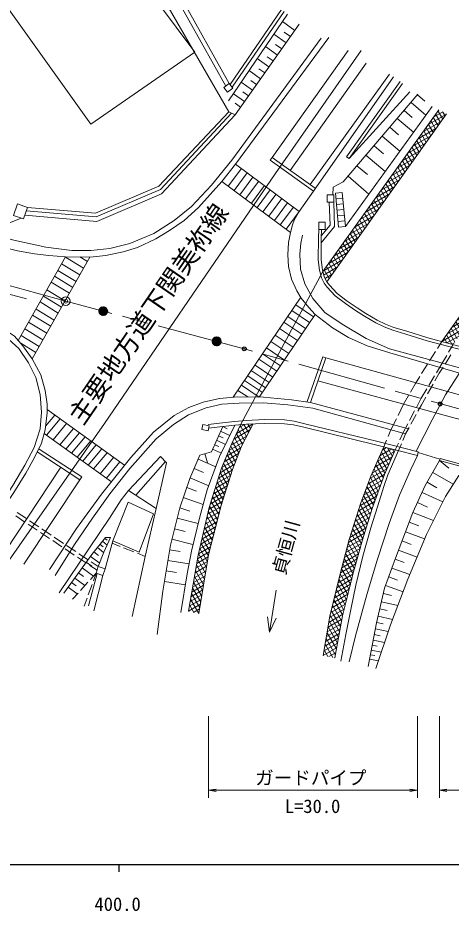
# Model space of a CAD drawing. Units: millimetres at full size, sheet at 1:1000; details may follow other scales. Extents: x 40000 to 680000, y 20000 to 380000.
# Drawn here: x 454397 to 512804, y 198715 to 319075 of the extents above; entities that cross this region are included whole.
import ezdxf
from ezdxf.enums import TextEntityAlignment as Align

# ---------------------------------------------------------------- set-up
doc = ezdxf.new("R2010")
doc.units = ezdxf.units.MM
doc.header["$LTSCALE"] = 1000
doc.header["$PDMODE"] = 32
doc.header["$PDSIZE"] = 500
doc.linetypes.add('CHAIN', pattern=[18.5, 12, -1.5, 3.5, -1.5])
for name, color, linetype, lineweight in [('M-BGD', 7, 'Continuous', 13), ('M-BMK', 2, 'CHAIN', 13), ('M-BMK-SRVR', 3, 'Continuous', 13), ('M-STR-HTXT', 7, 'Continuous', 13), ('M-STR-STR1', 1, 'Continuous', 13), ('M-TTL-BAND', 7, 'Continuous', 25)]:
    doc.layers.add(name, color=color, linetype=linetype, lineweight=lineweight)
doc.layers.add('M-BGD-HTXT', color=7, linetype='Continuous')
doc.layers.add('M-OTRS', color=6, linetype='Continuous')
doc.styles.add('ＭＳ ゴシック', font='')
doc.styles.get('ＭＳ ゴシック').set_extended_font_data('MS Gothic')

# ---------------------------------------------------------------- blocks, each defined once
blk = doc.blocks.new('open_arrow')
at = {"color": 0, "linetype": 'Continuous', "lineweight": -2}
blk.add_lwpolyline([(7.5, 1.25), (0, 0), (7.5, -1.25)], dxfattribs=at)

msp = doc.modelspace()

# ---------------------------------------------------------------- hatches: boundary and pattern name
at = {"layer": 'M-BGD'}
h = msp.add_hatch(dxfattribs=at)
h.set_pattern_fill('USER', color=256, style=0, pattern_type=2)
h.set_pattern_definition([(30, (496034, 283522), (-250, 433.013), []), (120, (496034, 283522), (-433.013, -250), [])])
h.paths.add_polyline_path([(496034, 283522), (512179, 306137), (511162, 306663), (495516, 284897)])
h = msp.add_hatch(dxfattribs=at)
h.set_pattern_fill('USER', color=256, style=0, pattern_type=2)
h.set_pattern_definition([(30, (511538, 275458), (-250, 433.013), []), (120, (511538, 275458), (-433.013, -250), [])])
h.paths.add_polyline_path([(511538, 275458), (516772, 282810), (526552, 297532), (528164, 297181), (513088, 275044)])
h = msp.add_hatch(dxfattribs=at)
h.set_pattern_fill('USER', color=256, style=0, pattern_type=2)
h.set_pattern_definition([(30, (478794, 238799), (-250, 433.013), []), (120, (478794, 238799), (-433.013, -250), [])])
h.paths.add_polyline_path([(478794, 238799), (480102, 246721), (481785, 253381), (483327, 258241), (484589, 261466), (486103, 264380), (484393, 264257), (483257, 261723), (481855, 258405), (480196, 253123), (478700, 246697), (477392, 239126)])
h = msp.add_hatch(dxfattribs=at)
h.set_pattern_fill('USER', color=256, style=0, pattern_type=2)
h.set_pattern_definition([(30, (495552, 233144), (-250, 433.013), []), (120, (495552, 233144), (-433.013, -250), [])])
h.paths.add_polyline_path([(495552, 233144), (496456, 238441), (497811, 244002), (499058, 248800), (500616, 253739), (501791, 256832), (503093, 259877), (503717, 261267), (505279, 260874), (503805, 257563), (502154, 252952), (500861, 248746), (499646, 244415), (498166, 238526), (497106, 232856)])

# ---------------------------------------------------------------- linework, layer by layer
for p, q in [((463661, 339669), (482821, 306429)), ((465253, 340572), (482417, 309864)), ((482899, 310232), (465989, 340572)), ((483003, 310096), (489936, 320183)), ((482791, 307880), (490736, 319576)), ((490310, 319950), (483281, 309732)), ((483689, 306024), (492313, 318209)), ((491736, 317392), (490059, 318579)), ((490549, 315716), (488905, 316880)), ((491142, 316554), (490304, 317147)), ((489967, 314894), (489145, 315476)), ((489385, 314071), (487772, 315213)), ((488244, 312459), (486662, 313578)), ((488814, 313265), (488008, 313836)), ((491124, 298505), (501342, 312953)), ((487124, 310877), (485573, 311975)), ((487684, 311668), (486893, 312228)), ((486575, 310101), (485799, 310650)), ((493806, 296601), (504490, 311508)), ((505030, 311122), (494233, 295746)), ((486026, 309325), (484505, 310402)), ((498719, 300353), (505912, 310482)), ((499046, 300122), (506238, 310251)), ((484949, 307804), (483457, 308860)), ((485488, 308565), (484727, 309103)), ((508252, 308688), (509251, 307835)), ((484421, 307058), (483675, 307586)), ((498567, 290961), (510224, 307130)), ((507399, 307689), (509397, 305983)), ((483689, 306024), (482821, 306429)), ((495516, 284897), (511162, 306663)), ((512179, 306137), (496034, 283522)), ((506470, 306600), (507558, 305671)), ((505541, 305512), (507718, 303654)), ((504529, 304326), (505714, 303314)), ((503517, 303140), (505888, 301116)), ((502414, 301848), (503706, 300746)), ((494233, 295746), (488408, 299881)), ((494492, 296114), (488668, 300248)), ((501312, 300557), (503895, 298352)), ((481910, 297039), (483746, 299370)), ((484525, 298790), (482755, 296410)), ((500111, 299149), (501518, 297948)), ((485305, 298210), (483535, 295830)), ((486085, 297630), (484314, 295250)), ((498910, 297742), (501724, 295340)), ((486864, 297050), (485094, 294670)), ((487644, 296470), (485873, 294090)), ((488423, 295890), (486653, 293510)), ((489203, 295310), (487433, 292930)), ((489983, 294730), (488212, 292350)), ((490762, 294150), (488992, 291771)), ((497267, 294705), (498195, 294795)), ((497342, 293939), (498269, 294029)), ((491542, 293570), (489772, 291191)), ((492322, 292990), (490551, 290611)), ((497416, 293172), (498344, 293262)), ((497491, 292405), (498418, 292495)), ((497565, 291638), (498493, 291728)), ((460836, 286878), (454447, 275614)), ((464107, 286847), (456340, 273153)), ((463255, 285344), (460811, 286834)), ((463763, 286240), (462746, 286860)), ((462738, 284433), (460294, 285923)), ((461793, 282766), (459349, 284256)), ((462246, 283565), (459802, 285055)), ((461340, 281968), (458896, 283458)), ((460751, 280929), (458307, 282419)), ((459828, 279302), (457384, 280792)), ((460283, 280104), (457839, 281594)), ((492529, 281423), (483433, 267952)), ((459292, 278356), (456848, 279846)), ((493726, 278016), (491324, 279638)), ((494250, 278792), (491848, 280414)), ((458291, 276591), (455846, 278081)), ((458824, 277531), (456380, 279021)), ((494469, 279116), (486944, 267972)), ((492665, 276445), (490263, 278067)), ((493180, 277207), (490778, 278829)), ((457780, 275690), (455335, 277180)), ((492088, 275591), (489686, 277213)), ((457275, 274800), (454830, 276290)), ((491489, 274703), (489086, 276325)), ((456817, 273993), (454791, 275227)), ((490320, 272972), (487918, 274594)), ((490921, 273863), (488519, 275485)), ((511538, 275458), (510963, 274546)), ((512465, 274016), (513088, 275044)), ((489783, 272177), (487381, 273799)), ((493403, 267388), (495498, 273420)), ((493828, 267241), (495923, 273272)), ((495498, 273420), (495923, 273272)), ((510696, 274123), (509896, 272854)), ((511583, 272560), (512206, 273589)), ((512782, 273691), (511977, 272425)), ((488771, 270678), (486369, 272300)), ((489295, 271454), (486893, 273076)), ((509629, 272431), (508829, 271163)), ((510812, 271262), (511583, 272560)), ((487797, 269236), (485395, 270858)), ((488268, 269933), (485866, 271556)), ((509790, 269543), (510556, 270832)), ((511196, 271199), (510608, 270147)), ((511708, 272003), (511196, 271199)), ((487359, 268587), (484957, 270209)), ((494842, 270159), (520143, 263288)), ((507987, 269828), (507315, 268636)), ((508562, 270740), (507987, 269828)), ((510363, 269711), (509630, 268402)), ((485379, 267994), (484062, 268884)), ((486944, 267972), (484542, 269594)), ((508763, 267815), (509535, 269113)), ((507070, 268200), (506398, 267008)), ((508117, 266576), (508763, 267815)), ((509386, 267966), (508797, 266914)), ((458327, 266308), (468783, 258783)), ((506398, 267008), (505654, 265514)), ((507192, 264802), (507886, 266132)), ((508797, 266914), (508333, 266065)), ((458126, 264066), (459366, 265560)), ((458266, 262853), (460084, 265043)), ((505431, 265067), (504687, 263573)), ((508093, 265626), (507374, 264310)), ((459142, 262222), (460960, 264413)), ((460059, 261563), (461877, 263753)), ((482009, 263999), (482633, 263717)), ((506314, 263120), (506961, 264359)), ((507134, 263871), (506670, 263021)), ((457939, 263088), (467012, 256559)), ((460870, 260979), (462688, 263169)), ((461646, 260420), (463464, 262610)), ((481452, 262766), (482060, 262491)), ((481726, 263374), (482976, 262810)), ((504687, 263573), (504299, 262651)), ((505901, 262224), (506314, 263120)), ((506670, 263021), (506291, 262122)), ((462405, 259874), (464223, 262065)), ((463136, 259348), (464954, 261538)), ((480909, 261566), (481501, 261299)), ((481177, 262158), (482393, 261609)), ((504105, 262190), (503717, 261267)), ((505279, 260874), (505692, 261770)), ((506097, 261662), (505719, 260763)), ((457005, 260587), (462768, 256849)), ((457250, 260965), (463013, 257227)), ((463885, 258809), (465703, 260999)), ((464603, 258292), (466421, 260482)), ((479613, 260363), (479977, 259118)), ((480642, 260974), (481826, 260439)), ((508374, 260609), (508252, 260124)), ((508346, 260498), (511276, 259596)), ((465494, 257651), (467312, 259841)), ((466326, 257052), (468144, 259242)), ((474308, 259283), (470292, 254751)), ((478703, 259620), (481085, 258594)), ((511328, 259724), (511248, 259435)), ((511248, 259435), (512502, 258419)), ((452694, 247157), (460196, 258517)), ((478163, 258367), (479416, 257827)), ((510325, 257836), (513086, 256242)), ((477624, 257114), (480130, 256035)), ((509557, 256506), (510887, 255738)), ((477157, 255779), (478495, 255320)), ((476698, 254441), (479374, 253522)), ((508876, 255131), (511668, 253852)), ((476226, 253066), (477601, 252595)), ((508254, 253774), (509611, 253152)), ((454105, 251979), (455352, 251145)), ((454325, 252434), (455572, 251600)), ((475871, 251657), (478689, 250948)), ((507634, 252415), (510427, 251357)), ((455768, 250867), (457014, 250033)), ((455988, 251322), (457234, 250488)), ((507146, 251127), (508435, 250639)), ((457430, 249755), (458677, 248921)), ((457650, 250210), (458897, 249375)), ((475513, 250236), (476935, 249878)), ((506658, 249838), (509235, 248862)), ((459092, 248643), (460339, 247809)), ((459312, 249097), (460559, 248263)), ((460975, 247985), (462221, 247151)), ((465470, 248134), (465881, 247802)), ((465801, 248545), (466425, 248042)), ((466115, 248934), (466427, 248683)), ((466164, 244830), (467214, 248623)), ((468188, 247868), (467124, 248299)), ((475155, 248814), (477998, 248098)), ((506186, 248591), (507433, 248119)), ((460755, 247531), (462001, 246697)), ((462637, 246873), (463884, 246039)), ((464653, 247121), (465255, 246635)), ((465139, 247723), (465961, 247060)), ((470042, 247117), (468651, 247680)), ((471569, 246498), (470505, 246929)), ((474856, 247401), (476282, 247168)), ((505713, 247344), (508208, 246399)), ((462417, 246419), (463664, 245585)), ((463625, 245744), (464389, 245188)), ((464181, 246508), (465432, 245598)), ((464299, 245761), (465234, 245135)), ((474622, 245975), (477475, 245508)), ((505261, 246143), (506466, 245704)), ((463069, 244980), (464597, 243868)), ((464079, 245307), (465072, 244642)), ((474391, 244562), (475804, 244331)), ((504822, 244938), (507232, 244060)), ((462066, 243602), (463445, 242599)), ((462568, 244291), (463257, 243790)), ((465069, 244208), (463915, 239860)), ((464943, 244249), (464187, 243416)), ((464572, 243215), (464943, 244249)), ((464638, 239174), (465873, 243944)), ((474159, 243149), (476985, 242686)), ((504393, 243760), (505570, 243332)), ((461161, 242359), (462405, 241454)), ((461614, 242980), (462235, 242528)), ((463851, 243046), (462842, 241935)), ((463895, 241333), (464402, 242745)), ((489228, 241969), (488334, 236291)), ((503964, 242583), (506319, 241725)), ((462506, 241565), (461749, 240732)), ((463354, 239829), (463726, 240863)), ((503668, 241495), (504769, 241243)), ((503416, 240394), (505618, 239890)), ((488334, 236291), (488053, 238360)), ((502974, 238463), (504905, 238021)), ((503195, 239428), (504161, 239207)), ((488334, 236291), (489238, 238173)), ((502778, 237606), (503635, 237409)), ((502458, 235978), (503223, 235829)), ((502608, 236743), (504334, 236406)), ((502309, 235214), (503839, 234915)), ((502044, 233858), (503400, 233594)), ((502177, 234536), (502854, 234404)), ((501810, 232657), (503011, 232423)), ((501927, 233258), (502528, 233140))]:
    msp.add_line(p, q, dxfattribs=at)
for points in [[(430406, 333117), (426317, 330243), (439040, 312297), (452337, 321433), (464225, 304731), (478258, 314464), (465943, 330970), (467135, 331788), (463349, 336439)], [(450045, 290152), (453863, 289130), (458186, 288196), (461692, 287728), (464239, 287728), (466809, 288009), (469497, 288663), (472745, 290042), (475479, 291771), (477792, 293664), (480479, 296515), (483237, 299915), (495295, 316319)], [(494233, 295746), (492322, 292990), (483746, 299370), (496300, 316423)], [(453203, 246027), (466068, 264401), (477981, 281852), (489099, 298058), (500690, 314672)], [(488408, 299881), (488668, 300248), (498919, 314690)], [(496846, 295226), (496897, 296271), (498261, 296982), (508329, 308779)], [(498719, 300353), (499046, 300122), (507233, 309093)], [(455323, 292496), (465065, 291652), (473758, 295368), (483689, 306024)], [(455527, 293081), (464967, 292263), (473633, 295967), (483213, 306246)], [(482821, 306429), (473396, 296378), (464859, 292781), (455686, 293537)], [(369365, 303017), (378198, 300890), (394392, 296053), (410493, 290702), (427504, 285631), (441058, 281822), (446432, 280163), (449353, 278878), (452041, 277429), (453933, 276190), (455079, 274905), (456340, 273153), (457485, 270979), (458070, 268876), (458327, 267030), (458327, 265838), (458070, 263572), (457579, 261749), (456644, 259856), (455452, 257706), (453840, 255136), (452111, 252472), (449353, 248733)], [(454828, 292099), (450045, 290152), (444904, 291586), (436959, 293704), (430369, 295558), (425914, 296727), (420181, 298066), (415180, 299188), (411885, 299983), (407072, 301104)], [(526552, 297532), (516772, 282810), (511538, 275458)], [(452133, 288244), (454371, 287704), (456661, 287267), (458577, 287049), (460836, 286878), (464107, 286847), (466257, 287034), (468610, 287563), (470526, 288140), (473018, 289324), (474857, 290414), (476820, 291770), (478736, 293530), (481910, 297039)], [(492322, 292990), (491633, 291828), (491400, 291174), (491135, 290177), (481910, 297039)], [(495295, 288765), (497091, 290950), (496976, 294227)], [(495317, 289736), (496483, 291156), (496376, 294234)], [(422094, 290341), (427383, 288748), (440422, 285225), (450663, 282516), (455564, 281230)], [(491135, 290177), (490878, 288806), (490808, 287147), (490901, 285581), (491275, 283875), (492023, 282309), (492584, 281328), (493612, 280035), (494469, 279116), (496790, 277324), (498971, 276016), (501495, 274863), (504548, 273928), (517665, 270111), (530260, 266069), (540811, 262564), (557954, 256700)], [(494948, 290580), (494905, 289416), (494863, 286467), (495060, 285064), (495320, 284047), (495694, 283309), (496089, 282790), (497169, 281616), (498560, 280578), (499900, 279664), (501105, 278895), (502632, 277981), (503795, 277452), (504937, 276984), (506703, 276475), (509559, 275572), (515572, 273967)], [(495348, 290565), (495304, 289406), (495263, 286492), (495453, 285142), (495697, 284188), (496034, 283522), (496396, 283047), (497438, 281915), (498793, 280903), (500120, 279998), (501315, 279236), (502818, 278336), (503953, 277819), (505069, 277363), (506819, 276858), (509671, 275956), (515675, 274354)], [(517912, 270851), (504491, 274476), (501336, 275855), (498135, 277794), (495798, 279383), (494162, 281276), (493064, 283239), (492503, 285225), (492410, 287258), (492527, 288707), (492784, 289805)], [(437943, 282060), (444603, 280190), (447968, 278882), (450982, 277386), (452688, 276171), (454534, 274535), (455843, 272596), (456824, 270609), (457408, 268343), (457595, 265959), (457385, 263693), (456590, 261192), (455352, 258809), (453716, 256075), (451959, 253415), (448902, 249204)], [(495923, 273272), (522882, 265834), (524945, 264867)], [(458671, 244726), (462282, 250252), (465693, 254902), (469619, 259833), (472680, 263245), (475461, 265488), (477424, 266563), (479387, 267311), (481584, 267778), (484061, 268012), (487496, 267965), (491281, 267614), (493828, 267241), (507043, 263704)], [(459448, 243960), (462011, 248104), (464441, 251656), (466801, 254927), (469488, 258339), (473020, 262367), (475380, 264283), (477390, 265568), (479773, 266550), (481900, 267017), (484213, 267181), (487531, 267204), (490803, 266947), (494168, 266503), (506670, 263021)], [(480058, 264302), (481966, 264516), (483587, 264672), (485175, 264845), (487652, 264940), (490357, 264892), (491624, 264730), (493069, 264396), (502749, 262027), (508374, 260609)], [(473174, 235987), (473945, 241841), (474961, 248045), (476223, 253057), (477583, 257018), (478938, 260165), (480480, 260617), (482018, 264019)], [(483638, 264175), (481598, 259970), (479915, 255460), (478911, 251862), (477789, 247235), (477228, 244150), (476364, 238939)], [(477392, 239126), (478700, 246697), (480196, 253123), (481855, 258405), (483257, 261723), (484393, 264257)], [(486103, 264380), (484589, 261466), (483327, 258241), (481785, 253381), (480102, 246721), (478794, 238799)], [(480114, 263805), (482018, 264019), (483638, 264175), (485211, 264346), (487657, 264440), (490321, 264393), (491536, 264237), (492954, 263910), (502628, 261542), (508252, 260124)], [(495552, 233144), (496456, 238441), (497811, 244002), (499058, 248800), (500616, 253739), (501971, 257306), (503093, 259877), (503717, 261267)], [(497106, 232856), (498166, 238526), (499646, 244415), (500861, 248746), (502154, 252952), (503805, 257563), (505279, 260874)], [(505719, 260763), (504288, 257485), (503712, 255943), (502871, 253201), (501983, 250350), (500908, 246534), (499957, 242623), (499303, 239352), (498586, 235971), (497917, 232388)], [(499054, 232295), (499911, 235800), (501468, 241502), (502886, 246160), (504452, 250927), (505854, 254759), (507303, 258148), (508252, 260124)], [(469318, 255386), (473613, 259958), (474455, 259140), (473025, 252971)], [(511248, 259435), (509306, 256072), (507647, 252450), (505311, 246281), (503838, 242238), (502763, 237541), (501618, 231676)], [(511248, 259435), (526674, 255162), (555336, 247175)], [(511328, 259724), (526754, 255451), (555417, 247464)], [(463013, 257227), (462768, 256849), (455206, 245478)], [(502670, 231395), (504633, 237307), (506970, 243430), (509493, 249482), (512040, 254600), (513840, 257427), (555141, 246464)], [(459947, 241583), (466755, 251678), (468344, 254155), (469318, 255386), (473025, 252971), (471569, 246498), (469816, 238413)], [(460573, 241550), (464382, 246784), (466228, 249074), (466906, 249051), (465971, 247088), (465234, 245135)]]:
    msp.add_lwpolyline(points, dxfattribs=at)
for points in [[(482660, 309042), (483385, 309596), (482899, 310232), (482174, 309678)], [(496099, 294237), (496993, 294227), (497004, 295224), (496111, 295235)], [(497193, 295472), (497639, 290871), (498567, 290961), (498120, 295562)], [(455686, 293537), (454347, 294005), (453806, 292456), (455146, 291988)], [(494948, 290580), (495814, 290580), (495814, 291549), (494948, 291549)], [(479191, 263589), (480029, 263409), (480180, 264113), (479342, 264293)], [(467214, 248623), (470766, 247085), (472674, 252261), (469273, 253827)], [(465873, 243944), (466164, 244830), (465234, 245135), (464943, 244249)]]:
    msp.add_lwpolyline(points, close=True, dxfattribs=at)
at = {"layer": 'M-BMK'}
msp.add_lwpolyline([(557280, 254247), (484923, 274482), (460854, 280901), (401821, 297214)], dxfattribs=at)
at = {"layer": 'M-BMK-SRVR'}
msp.add_circle((460854, 280901), 600, dxfattribs=at)
msp.add_point((460854, 280901), dxfattribs=at)
at = {"layer": 'M-OTRS'}
for p in [(484923, 274482), (511332, 267051)]:
    msp.add_point(p, dxfattribs=at)
at = {"layer": 'M-STR-HTXT'}
for p, q in [((480114, 225000), (480114, 214000)), ((508252, 225000), (508252, 214000)), ((511248, 225000), (511248, 214000)), ((480114, 215000), (508252, 215000)), ((511248, 215000), (555124, 215000))]:
    msp.add_line(p, q, dxfattribs=at)
at = {"layer": 'M-STR-STR1'}
msp.add_line((495516, 284897), (484393, 264257), dxfattribs=at)
msp.add_lwpolyline([(515722, 274050), (512050, 268269), (510228, 264904), (508095, 260679)], dxfattribs=at)
at = {"layer": 'M-TTL-BAND', "lineweight": 13}
for p, q in [((465306, 279509), (465949, 280152)), ((465306, 279594), (465864, 280152)), ((465317, 279435), (466024, 280142)), ((465321, 279694), (465764, 280137)), ((465334, 279368), (466091, 280124)), ((465358, 279307), (466152, 280100)), ((465372, 279830), (465629, 280087)), ((465387, 279251), (466208, 280072)), ((465420, 279199), (466259, 280038)), ((465459, 279153), (466306, 280000)), ((465501, 279110), (466348, 279958)), ((465547, 279072), (466387, 279911)), ((465598, 279038), (466421, 279860)), ((465654, 279009), (466450, 279804)), ((465715, 278985), (466474, 279744)), ((465782, 278967), (466492, 279677)), ((465856, 278956), (466503, 279603)), ((465940, 278955), (466504, 279519)), ((466038, 278969), (466490, 279420)), ((466170, 279016), (466443, 279288)), ((480594, 275432), (481237, 276075)), ((480594, 275517), (481152, 276075)), ((480605, 275358), (481311, 276065)), ((480609, 275617), (481052, 276060)), ((480622, 275291), (481379, 276047)), ((480646, 275229), (481440, 276023)), ((480660, 275752), (480917, 276009)), ((480675, 275173), (481496, 275994)), ((480708, 275122), (481547, 275961)), ((480746, 275075), (481594, 275923)), ((480789, 275033), (481636, 275880)), ((480835, 274995), (481675, 275834)), ((480886, 274961), (481709, 275783)), ((480942, 274931), (481738, 275727)), ((481003, 274907), (481762, 275666)), ((481070, 274889), (481780, 275600)), ((481144, 274879), (481791, 275526)), ((481227, 274878), (481792, 275442)), ((481326, 274892), (481778, 275343)), ((481458, 274938), (481731, 275211))]:
    msp.add_line(p, q, dxfattribs=at)
at = {"layer": 'M-TTL-BAND'}
for p, q in [((40000, 205000), (579000, 205000)), ((468000, 205000), (468000, 204000))]:
    msp.add_line(p, q, dxfattribs=at)
at = {"layer": 'M-TTL-BAND', "lineweight": 13}
for centre in [(465905, 279554), (481193, 275477)]:
    msp.add_circle(centre, 600, dxfattribs=at)
at = {"layer": 'M-TTL-BAND'}
for p in [(465905, 279554), (481193, 275477)]:
    msp.add_point(p, dxfattribs=at)

# ---------------------------------------------------------------- block references
at = {"layer": 'M-STR-HTXT', "xscale": 133, "yscale": 133}
for p in [(480114, 215000), (511248, 215000)]:
    msp.add_blockref('open_arrow', p, dxfattribs=at)
at = {"layer": 'M-STR-HTXT', "xscale": 133, "yscale": 133, "rotation": 180}
msp.add_blockref('open_arrow', (508252, 215000), dxfattribs=at)

# ---------------------------------------------------------------- texts
at = {"layer": 'M-BGD', "style": 'ＭＳ ゴシック'}
msp.add_text('貞恒川', height=1833, rotation=74.719, dxfattribs=at).set_placement((490501, 247714), align=Align.MIDDLE_CENTER)
at = {"layer": 'M-BGD-HTXT', "style": 'ＭＳ ゴシック'}
msp.add_text('主要地方道下関美祢線', height=2566, rotation=55.523, dxfattribs=at).set_placement((471988, 279203), align=Align.MIDDLE_CENTER)
at = {"layer": 'M-STR-HTXT', "style": 'ＭＳ ゴシック'}
msp.add_text('ガードパイプ', height=1833, dxfattribs=at).set_placement((493888, 216671), align=Align.MIDDLE_CENTER)
msp.add_text('L=30.0', height=1833, dxfattribs=at).set_placement((494125, 211387), align=Align.BOTTOM_CENTER)
at = {"layer": 'M-TTL-BAND', "style": 'ＭＳ ゴシック'}
msp.add_text('400.0', height=1833, dxfattribs=at).set_placement((467844, 198195), align=Align.BOTTOM_CENTER)

doc.saveas('drawing.dxf')
